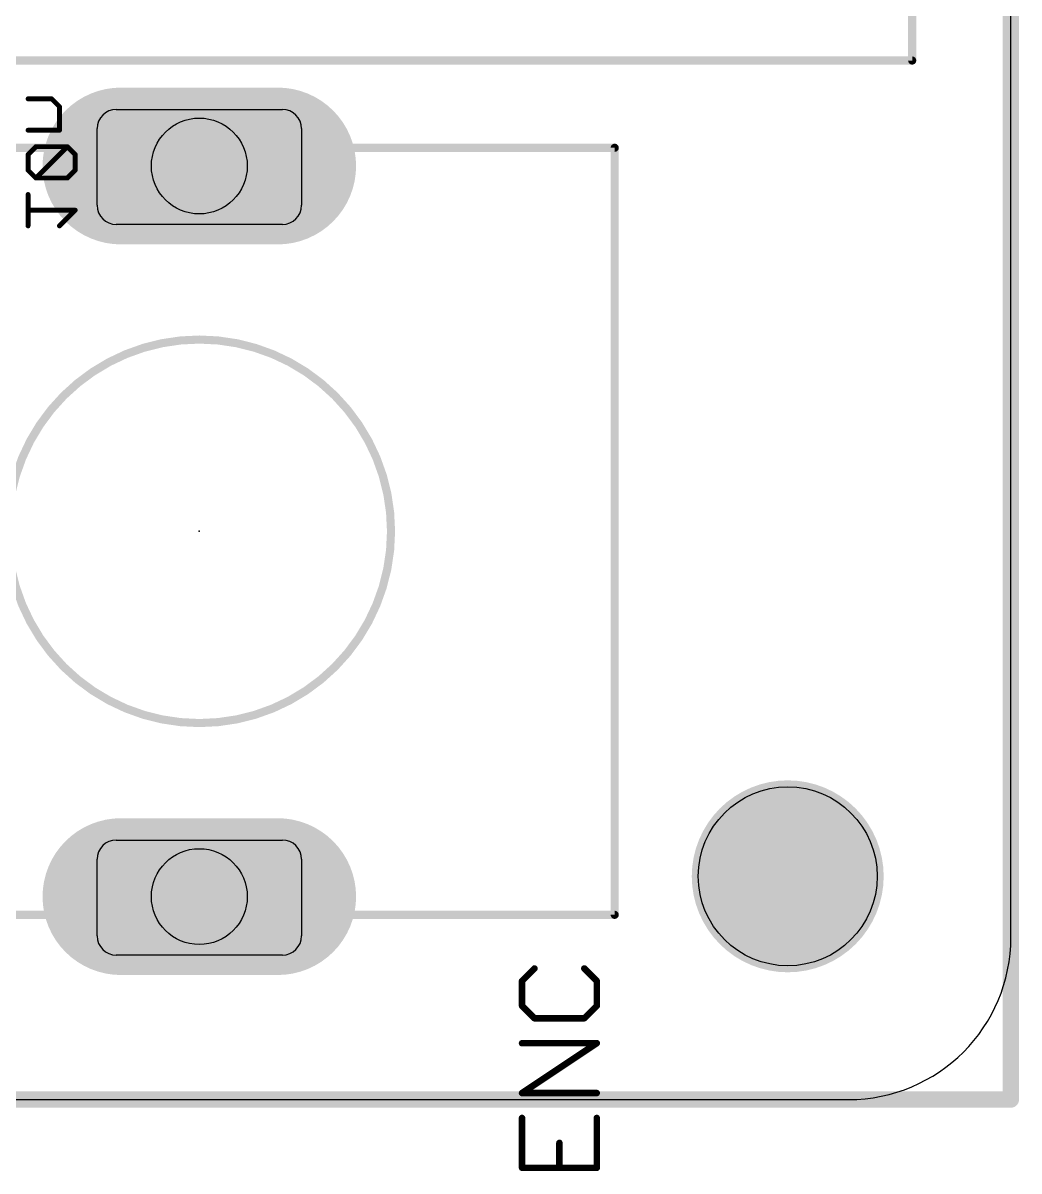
# Model space of a CAD drawing. Extents: x -0.1 to 85.2, y -25.2 to 58.4.
# Drawn here: x 69.63 to 85.22, y -25.25 to -7.29 of the extents above; entities that cross this region are included whole.
import ezdxf

# ---------------------------------------------------------------- set-up
doc = ezdxf.new("R2010")
doc.units = 0
for name, color, linetype in [('1', 22, 'CONTINUOUS'), ('16', 175, 'CONTINUOUS'), ('17', 82, 'CONTINUOUS'), ('20', 7, 'CONTINUOUS'), ('21', 253, 'CONTINUOUS'), ('23', 7, 'CONTINUOUS'), ('27', 253, 'CONTINUOUS'), ('28', 253, 'CONTINUOUS'), ('29', 253, 'CONTINUOUS'), ('30', 253, 'CONTINUOUS'), ('44', 253, 'CONTINUOUS'), ('49', 253, 'CONTINUOUS')]:
    doc.layers.add(name, color=color, linetype=linetype)

# ---------------------------------------------------------------- blocks, each defined once
blk = doc.blocks.new('LONGP100')
at = {"const_width": 1}
blk.add_lwpolyline([(-0.5, 0), (0.5, 0)], dxfattribs=at)
at = {"const_width": 0.5}
for points in [[(-0.5, 0.25, 1), (-0.5, -0.25)], [(0.5, -0.25, 1), (0.5, 0.25)]]:
    blk.add_lwpolyline(points, format="xyb", dxfattribs=at)

msp = doc.modelspace()

# ---------------------------------------------------------------- linework, layer by layer
at = {"layer": '1', "const_width": 0.254}
for points in [[(85.09, -24.13), (85.09, 55.88)], [(0, -24.13), (85.09, -24.13)]]:
    msp.add_lwpolyline(points, dxfattribs=at)
at = {"layer": '1', "const_width": 0.127}
for points in [[(85.0265, -24.13, 1), (85.1535, -24.13)], [(85.09, -24.1935, 1), (85.09, -24.0665)]]:
    msp.add_lwpolyline(points, format="xyb", dxfattribs=at)
at = {"layer": '16', "const_width": 0.254}
for points in [[(85.09, 55.88), (85.09, -24.13)], [(85.09, -24.13), (0, -24.13)]]:
    msp.add_lwpolyline(points, dxfattribs=at)
at = {"layer": '16', "const_width": 0.127}
for points in [[(85.0265, -24.13, 1), (85.1535, -24.13)], [(85.09, -24.1935, 1), (85.09, -24.0665)]]:
    msp.add_lwpolyline(points, format="xyb", dxfattribs=at)
at = {"layer": '20'}
for p, q in [((85.09, -21.59), (85.09, 53.34)), ((71.09, -8.64), (73.69, -8.64)), ((70.79, -10.14), (70.79, -8.94)), ((73.99, -8.94), (73.99, -10.14)), ((73.69, -10.44), (71.09, -10.44)), ((71.09, -20.07), (73.69, -20.07)), ((70.79, -21.57), (70.79, -20.37)), ((73.99, -20.37), (73.99, -21.57)), ((73.69, -21.87), (71.09, -21.87)), ((2.54, -24.13), (82.55, -24.13))]:
    msp.add_line(p, q, dxfattribs=at)
msp.add_circle((81.5975, -20.6375), 1.4, dxfattribs=at)
for centre, radius, start, end in [((71.09, -8.94), 0.3, 90, 180), ((73.69, -8.94), 0.3, 0, 90), ((71.09, -10.14), 0.3, 180, 270), ((73.69, -10.14), 0.3, 270, 0), ((71.09, -20.37), 0.3, 90, 180), ((73.69, -20.37), 0.3, 0, 90), ((71.09, -21.57), 0.3, 180, 270), ((73.69, -21.57), 0.3, 270, 0), ((82.55, -21.59), 2.54, 270, 0)]:
    msp.add_arc(centre, radius, start, end, dxfattribs=at)
at = {"layer": '21', "const_width": 0.127}
for points in [[(78.89, -9.24), (65.89, -9.24)], [(78.89, -21.24), (78.89, -9.24)], [(65.89, -21.24), (78.89, -21.24)]]:
    msp.add_lwpolyline(points, dxfattribs=at)
at = {"layer": '21'}
for points, const_width in [([(78.9218, -9.24, 1), (78.8582, -9.24)], 0.0635), ([(78.89, -9.2718, 1), (78.89, -9.2082)], 0.0635), ([(72.39, -18.24, 1), (72.39, -12.24, 1), (72.39, -18.24)], 0.127), ([(78.89, -21.2718, 1), (78.89, -21.2083)], 0.0635), ([(78.8582, -21.24, 1), (78.9218, -21.24)], 0.0635)]:
    msp.add_lwpolyline(points, format="xyb", dxfattribs=dict(at, const_width=const_width))
at = {"layer": '23'}
msp.add_point((72.39, -15.24), dxfattribs=at)
at = {"layer": '27', "const_width": 0.1016}
for points in [[(77.6347, -22.079), (77.4398, -22.2739)], [(78.6092, -22.2739), (78.4143, -22.079)], [(77.4398, -22.2739), (77.4398, -22.6637)], [(78.6092, -22.6637), (78.6092, -22.2739)], [(77.4398, -22.6637), (77.6347, -22.8586)], [(78.4143, -22.8586), (78.6092, -22.6637)], [(77.6347, -22.8586), (78.4143, -22.8586)], [(77.4398, -24.028), (78.6092, -23.2484)], [(78.6092, -23.2484), (77.4398, -23.2484)], [(78.6092, -24.028), (77.4398, -24.028)], [(77.4398, -24.4178), (77.4398, -25.1974)], [(78.6092, -25.1974), (78.6092, -24.4178)], [(78.0245, -25.1974), (78.0245, -24.8076)], [(77.4398, -25.1974), (78.6092, -25.1974)]]:
    msp.add_lwpolyline(points, dxfattribs=at)
at = {"layer": '27', "const_width": 0.0508}
for points in [[(77.6527, -22.097, 1), (77.6167, -22.061)], [(78.4323, -22.061, 1), (78.3963, -22.097)], [(77.4218, -22.2559, 1), (77.4578, -22.2919)], [(77.4652, -22.2739, 1), (77.4144, -22.2739)], [(78.6346, -22.2739, 1), (78.5838, -22.2739)], [(78.5912, -22.2919, 1), (78.6272, -22.2559)], [(77.4578, -22.6457, 1), (77.4218, -22.6817)], [(78.6272, -22.6817, 1), (78.5912, -22.6457)], [(77.4144, -22.6637, 1), (77.4652, -22.6637)], [(77.6347, -22.8332, 1), (77.6347, -22.884)], [(78.4143, -22.884, 1), (78.4143, -22.8332)], [(78.5838, -22.6637, 1), (78.6346, -22.6637)], [(77.6167, -22.8766, 1), (77.6527, -22.8406)], [(78.3963, -22.8406, 1), (78.4323, -22.8766)], [(77.4398, -23.223, 1), (77.4398, -23.2738)], [(78.6233, -23.2695, 1), (78.5951, -23.2273)], [(78.6092, -23.2738, 1), (78.6092, -23.223)], [(77.4398, -24.0026, 1), (77.4398, -24.0534)], [(77.4257, -24.0069, 1), (77.4539, -24.0491)], [(78.6092, -24.0534, 1), (78.6092, -24.0026)], [(77.4652, -24.4178, 1), (77.4144, -24.4178)], [(78.6346, -24.4178, 1), (78.5838, -24.4178)], [(78.0499, -24.8076, 1), (77.9991, -24.8076)], [(77.4398, -25.172, 1), (77.4398, -25.2228)], [(77.4144, -25.1974, 1), (77.4652, -25.1974)], [(77.9991, -25.1974, 1), (78.0499, -25.1974)], [(78.5838, -25.1974, 1), (78.6346, -25.1974)], [(78.6092, -25.2228, 1), (78.6092, -25.172)]]:
    msp.add_lwpolyline(points, format="xyb", dxfattribs=at)
at = {"layer": '28', "const_width": 0.0762}
for points in [[(70.0789, -8.4738), (69.7103, -8.4738)], [(70.2018, -8.5967), (70.0789, -8.4738)], [(70.2018, -8.9653), (70.2018, -8.5967)], [(69.7103, -8.9653), (70.2018, -8.9653)], [(69.8332, -9.2222), (69.7103, -9.3451)], [(69.7103, -9.3451), (69.7103, -9.5909)], [(70.3247, -9.2222), (69.8332, -9.2222)], [(69.8332, -9.7137), (70.3247, -9.2222)], [(70.4475, -9.3451), (70.3247, -9.2222)], [(70.4475, -9.5909), (70.4475, -9.3451)], [(69.7103, -9.5909), (69.8332, -9.7137)], [(69.8332, -9.7137), (70.3247, -9.7137)], [(70.3247, -9.7137), (70.4475, -9.5909)], [(69.7103, -10.4621), (69.7103, -9.9707)], [(70.4475, -10.2164), (69.7103, -10.2164)], [(70.2018, -10.4621), (70.4475, -10.2164)]]:
    msp.add_lwpolyline(points, dxfattribs=at)
at = {"layer": '28', "const_width": 0.0381}
for points in [[(69.7103, -8.4548, 1), (69.7103, -8.4929)], [(70.0924, -8.4604, 1), (70.0654, -8.4873)], [(70.0789, -8.4929, 1), (70.0789, -8.4548)], [(70.2208, -8.5967, 1), (70.1827, -8.5967)], [(70.1883, -8.6102, 1), (70.2153, -8.5832)], [(69.7103, -8.9463, 1), (69.7103, -8.9844)], [(70.1827, -8.9653, 1), (70.2208, -8.9653)], [(70.2018, -8.9844, 1), (70.2018, -8.9463)], [(69.7293, -9.3451, 1), (69.6913, -9.3451)], [(69.6968, -9.3316, 1), (69.7238, -9.3586)], [(69.8332, -9.2032, 1), (69.8332, -9.2413)], [(69.8466, -9.2357, 1), (69.8197, -9.2088)], [(70.3381, -9.2088, 1), (70.3112, -9.2357)], [(70.3381, -9.2357, 1), (70.3112, -9.2088)], [(70.3247, -9.2413, 1), (70.3247, -9.2032)], [(70.4666, -9.3451, 1), (70.4285, -9.3451)], [(70.4341, -9.3586, 1), (70.461, -9.3316)], [(69.7238, -9.5774, 1), (69.6968, -9.6043)], [(69.6913, -9.5909, 1), (69.7293, -9.5909)], [(69.8332, -9.6947, 1), (69.8332, -9.7328)], [(69.8197, -9.7003, 1), (69.8466, -9.7272)], [(69.8197, -9.7272, 1), (69.8466, -9.7003)], [(70.3112, -9.7003, 1), (70.3381, -9.7272)], [(70.3247, -9.7328, 1), (70.3247, -9.6947)], [(70.4285, -9.5909, 1), (70.4666, -9.5909)], [(70.461, -9.6043, 1), (70.4341, -9.5774)], [(69.7293, -9.9707, 1), (69.6913, -9.9707)], [(69.7103, -10.1974, 1), (69.7103, -10.2355)], [(70.461, -10.2299, 1), (70.4341, -10.2029)], [(70.4475, -10.2355, 1), (70.4475, -10.1974)], [(69.6913, -10.4621, 1), (69.7293, -10.4621)], [(70.1883, -10.4487, 1), (70.2153, -10.4756)]]:
    msp.add_lwpolyline(points, format="xyb", dxfattribs=at)
at = {"layer": '29', "const_width": 1.5016}
msp.add_lwpolyline([(81.5975, -21.3883, 1), (81.5975, -19.8867, 1), (81.5975, -21.3883)], format="xyb", dxfattribs=at)
at = {"layer": '30', "const_width": 1.5016}
msp.add_lwpolyline([(81.5975, -21.3883, 1), (81.5975, -19.8867, 1), (81.5975, -21.3883)], format="xyb", dxfattribs=at)
at = {"layer": '44'}
for centre in [(72.39, -9.525), (72.39, -20.955)]:
    msp.add_circle(centre, 0.75, dxfattribs=at)
at = {"layer": '49', "const_width": 0.127}
for points in [[(83.545, -7.875), (83.545, 39.625)], [(1.545, -7.875), (83.545, -7.875)]]:
    msp.add_lwpolyline(points, dxfattribs=at)
at = {"layer": '49', "const_width": 0.0635}
for points in [[(83.5132, -7.875, 1), (83.5768, -7.875)], [(83.545, -7.9067, 1), (83.545, -7.8433)]]:
    msp.add_lwpolyline(points, format="xyb", dxfattribs=at)

# ---------------------------------------------------------------- block references
at = {"layer": '17', "xscale": 2.25, "yscale": 2.25}
for p in [(72.39, -9.525), (72.39, -9.525), (72.39, -20.955), (72.39, -20.955)]:
    msp.add_blockref('LONGP100', p, dxfattribs=at)
at = {"layer": '29', "xscale": 2.4532, "yscale": 2.4532}
for p in [(72.39, -9.525), (72.39, -20.955)]:
    msp.add_blockref('LONGP100', p, dxfattribs=at)
at = {"layer": '30', "xscale": 2.4532, "yscale": 2.4532}
for p in [(72.39, -9.525), (72.39, -20.955)]:
    msp.add_blockref('LONGP100', p, dxfattribs=at)

doc.saveas('drawing.dxf')
